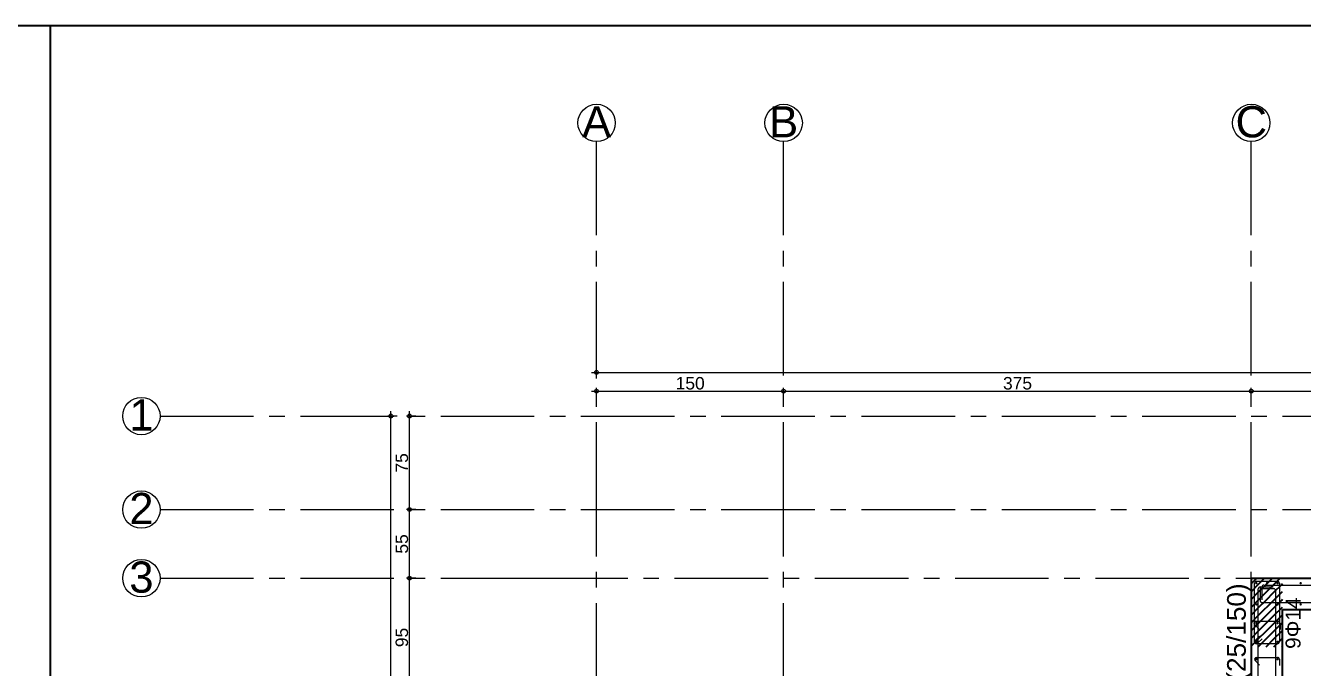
# Model space of a CAD drawing. Header units: millimetres. Extents: x 2232 to 85269, y -3593 to 5869.
# Drawn here: x 16158 to 17182, y 5353 to 5869 of the extents above; entities that cross this region are included whole.
import ezdxf

# ---------------------------------------------------------------- set-up
doc = ezdxf.new("R2010")
doc.units = ezdxf.units.MM
doc.linetypes.add('CENTER2', pattern=[112.5, 75, -12.5, 12.5, -12.5])
doc.linetypes.add('DASHDOT2', pattern=[12.7, 6.35, -3.175, 0, -3.175])
doc.layers.add('aks', color=251, linetype='DASHDOT2', lineweight=35)
for name, color, linetype in [('Donatı Yazısı', 7, 'Continuous'), ('Donatı Çizgisi', 7, 'Continuous'), ('Kolon', 7, 'Continuous'), ('Ölçülendirme', 7, 'Continuous')]:
    doc.layers.add(name, color=color, linetype=linetype)
doc.styles.add('arial_1_18', font='arial.ttf', dxfattribs={"height": 0.2})

# ---------------------------------------------------------------- blocks, each defined once
blk = doc.blocks.new('IDE912Entity7121')
at = {"layer": 'aks', "color": 250, "linetype": 'CENTER2', "lineweight": 5}
blk.add_lwpolyline([(144.4, 2610), (4054.4, 2610)], dxfattribs=at)
at = {"layer": 'aks', "color": 30, "linetype": 'Continuous', "lineweight": 5}
blk.add_circle((129.4, 2610), 15, dxfattribs=at)
at = {"layer": 'aks', "color": 1, "linetype": 'Continuous', "lineweight": 5, "style": 'arial_1_18'}
blk.add_text('1', height=25, dxfattribs=at).set_placement((119.7, 2598.4))
blk = doc.blocks.new('IDE912Entity7122')
at = {"layer": 'aks', "color": 250, "linetype": 'CENTER2', "lineweight": 5}
blk.add_lwpolyline([(144.4, 2535), (4054.4, 2535)], dxfattribs=at)
at = {"layer": 'aks', "color": 30, "linetype": 'Continuous', "lineweight": 5}
blk.add_circle((129.4, 2535), 15, dxfattribs=at)
at = {"layer": 'aks', "color": 1, "linetype": 'Continuous', "lineweight": 5, "style": 'arial_1_18'}
blk.add_text('2', height=25, dxfattribs=at).set_placement((119.7, 2523.4))
blk = doc.blocks.new('IDE912Entity7123')
at = {"layer": 'aks', "color": 250, "linetype": 'CENTER2', "lineweight": 5}
for points in [[(144.4, 2480), (444.4, 2480)], [(444.4, 2480), (3754.4, 2480)]]:
    blk.add_lwpolyline(points, dxfattribs=at)
at = {"layer": 'aks', "color": 30, "linetype": 'Continuous', "lineweight": 5}
blk.add_circle((129.4, 2480), 15, dxfattribs=at)
at = {"layer": 'aks', "color": 1, "linetype": 'Continuous', "lineweight": 5, "style": 'arial_1_18'}
blk.add_text('3', height=25, dxfattribs=at).set_placement((119.7, 2468.4))
blk = doc.blocks.new('IDE912Entity7147')
at = {"layer": 'aks', "color": 250, "linetype": 'CENTER2', "lineweight": 5}
for points in [[(644.4, 2530), (644.4, 2830)], [(644.4, 360), (644.4, 2530)]]:
    blk.add_lwpolyline(points, dxfattribs=at)
at = {"layer": 'aks', "color": 30, "linetype": 'Continuous', "lineweight": 5}
blk.add_circle((644.4, 2845), 15, dxfattribs=at)
at = {"layer": 'aks', "color": 1, "linetype": 'Continuous', "lineweight": 5, "style": 'arial_1_18'}
blk.add_text('B', height=25, dxfattribs=at).set_placement((632.8, 2833.4))
blk = doc.blocks.new('IDE912Entity7148')
at = {"layer": 'aks', "color": 250, "linetype": 'CENTER2', "lineweight": 5}
for points in [[(494.4, 2530), (494.4, 2830)], [(494.4, 360), (494.4, 2530)]]:
    blk.add_lwpolyline(points, dxfattribs=at)
at = {"layer": 'aks', "color": 30, "linetype": 'Continuous', "lineweight": 5}
blk.add_circle((494.4, 2845), 15, dxfattribs=at)
at = {"layer": 'aks', "color": 1, "linetype": 'Continuous', "lineweight": 5, "style": 'arial_1_18'}
blk.add_text('A', height=25, dxfattribs=at).set_placement((482.8, 2833.4))
blk = doc.blocks.new('IDE912Entity7157')
at = {"layer": 'aks', "color": 250, "linetype": 'CENTER2', "lineweight": 5}
for points in [[(1019.4, 2530), (1019.4, 2830)], [(1019.4, 360), (1019.4, 2530)]]:
    blk.add_lwpolyline(points, dxfattribs=at)
at = {"layer": 'aks', "color": 30, "linetype": 'Continuous', "lineweight": 5}
blk.add_circle((1019.4, 2845), 15, dxfattribs=at)
at = {"layer": 'aks', "color": 1, "linetype": 'Continuous', "lineweight": 5, "style": 'arial_1_18'}
blk.add_text('C', height=25, dxfattribs=at).set_placement((1006.8, 2833.4))
blk = doc.blocks.new('IDE912Entity7168')
at = {"layer": 'Ölçülendirme', "color": 5, "linetype": 'Continuous', "lineweight": 5}
for points in [[(329.4, 276), (329.4, 2614)], [(344.4, 276), (344.4, 2614)], [(334.4, 2610), (326.9, 2610)], [(349.4, 2610), (341.9, 2610)], [(349.4, 2535), (341.9, 2535)], [(349.4, 2480), (341.9, 2480)]]:
    blk.add_lwpolyline(points, dxfattribs=at)
for centre in [(329.4, 2610), (344.4, 2610), (344.4, 2535), (344.4, 2480)]:
    blk.add_circle(centre, 1.5, dxfattribs=at)
at = {"layer": 'Ölçülendirme', "color": 5, "linetype": 'Continuous', "lineweight": 5, "style": 'arial_1_18'}
for s, p in [('75', (343.2, 2564.7)), ('55', (343.2, 2499.7)), ('95', (343.2, 2424.7))]:
    blk.add_text(s, height=10, rotation=90, dxfattribs=at).set_placement(p)
blk = doc.blocks.new('IDE912Entity7169')
at = {"layer": 'Ölçülendirme', "color": 5, "linetype": 'Continuous', "lineweight": 5}
for points in [[(490.4, 2645), (3758.4, 2645)], [(494.4, 2640), (494.4, 2647.5)], [(490.4, 2630), (3758.4, 2630)], [(494.4, 2625), (494.4, 2632.5)], [(644.4, 2625), (644.4, 2632.5)], [(1019.4, 2625), (1019.4, 2632.5)]]:
    blk.add_lwpolyline(points, dxfattribs=at)
for centre in [(494.4, 2645), (494.4, 2630), (644.4, 2630), (1019.4, 2630)]:
    blk.add_circle(centre, 1.5, dxfattribs=at)
at = {"layer": 'Ölçülendirme', "color": 5, "linetype": 'Continuous', "lineweight": 5, "style": 'arial_1_18'}
for s, p in [('150', (557.8, 2631.3)), ('375', (820.3, 2631.3))]:
    blk.add_text(s, height=10, dxfattribs=at).set_placement(p)

msp = doc.modelspace()

# ---------------------------------------------------------------- hatches: boundary and pattern name
at = {"layer": 'Donatı Çizgisi', "linetype": 'Continuous', "lineweight": 5}
h = msp.add_hatch(color=5, dxfattribs=at)
edge = h.paths.add_edge_path(flags=0)
edge.add_arc((17144.7, 5421.7), 1, 0, 360)
h = msp.add_hatch(color=5, dxfattribs=at)
edge = h.paths.add_edge_path(flags=0)
edge.add_arc((17153.2, 5421.7), 1, 0, 360)
h = msp.add_hatch(color=5, dxfattribs=at)
edge = h.paths.add_edge_path(flags=0)
edge.add_arc((17161.7, 5421.7), 1, 0, 360)
h = msp.add_hatch(color=5, dxfattribs=at)
edge = h.paths.add_edge_path(flags=0)
edge.add_arc((17180.2, 5421.7), 1, 0, 360)
h = msp.add_hatch(color=5, dxfattribs=at)
edge = h.paths.add_edge_path(flags=0)
edge.add_arc((17144.7, 5404.7), 1, 0, 360)
h = msp.add_hatch(color=5, dxfattribs=at)
edge = h.paths.add_edge_path(flags=0)
edge.add_arc((17161.7, 5404.7), 1, 0, 360)
h = msp.add_hatch(color=5, dxfattribs=at)
edge = h.paths.add_edge_path(flags=0)
edge.add_arc((17180.2, 5404.7), 1, 0, 360)
h = msp.add_hatch(color=5, dxfattribs=at)
edge = h.paths.add_edge_path(flags=0)
edge.add_arc((17144.7, 5389.7), 1, 0, 360)
h = msp.add_hatch(color=5, dxfattribs=at)
edge = h.paths.add_edge_path(flags=0)
edge.add_arc((17161.7, 5389.7), 1, 0, 360)
h = msp.add_hatch(color=5, dxfattribs=at)
edge = h.paths.add_edge_path(flags=0)
edge.add_arc((17144.7, 5374.7), 1, 0, 360)
h = msp.add_hatch(color=5, dxfattribs=at)
edge = h.paths.add_edge_path(flags=0)
edge.add_arc((17161.7, 5374.7), 1, 0, 360)
h = msp.add_hatch(color=5, dxfattribs=at)
edge = h.paths.add_edge_path(flags=0)
edge.add_arc((17144.7, 5360.7), 1, 0, 360)
h = msp.add_hatch(color=5, dxfattribs=at)
edge = h.paths.add_edge_path(flags=0)
edge.add_arc((17161.7, 5360.7), 1, 0, 360)

# ---------------------------------------------------------------- linework, layer by layer
for p, q in [((3332.4, 5868.7), (79990.7, 5868.7)), ((16177.8, 1368.7), (16177.8, 5868.7))]:
    msp.add_line(p, q)
at = {"layer": 'Donatı Çizgisi', "color": 5, "linetype": 'Continuous', "lineweight": 5}
for points in [[(17143.2, 5374.7), (17143.2, 5421.7)], [(17144.7, 5423.2), (17161.7, 5423.2)], [(17163.2, 5421.7), (17163.2, 5374.7)], [(17143.6, 5375.8), (17147.1, 5379.3)], [(17161.7, 5373.2), (17144.7, 5373.2)], [(17149.3, 5377.2), (17145.7, 5373.7)]]:
    msp.add_lwpolyline(points, dxfattribs=at)
at = {"layer": 'Donatı Çizgisi', "color": 1, "linetype": 'Continuous', "lineweight": 5}
for points in [[(17146.2, 5284.2), (17146.2, 5417.2)], [(17147.7, 5418.7), (17158.1, 5418.7)], [(17147.7, 5418.1), (17147.7, 5407.7)], [(17158.7, 5417.2), (17148.3, 5417.2)], [(17149.2, 5408.3), (17149.2, 5418.7)], [(17150.7, 5420.2), (18067.2, 5420.2)], [(17160.2, 5282.7), (17160.2, 5415.7)], [(17149.2, 5406.2), (18065.7, 5406.2)], [(17144.2, 5391.2), (17162.2, 5391.2)], [(17146.6, 5385.1), (17143.1, 5388.7)], [(17163.7, 5389.7), (17163.7, 5384.7)], [(17147.1, 5356.1), (17143.6, 5359.7)], [(17144.7, 5362.2), (17161.7, 5362.2)], [(17163.2, 5360.7), (17163.2, 5355.7)]]:
    msp.add_lwpolyline(points, dxfattribs=at)
at = {"layer": 'Donatı Çizgisi', "color": 5, "linetype": 'Continuous', "lineweight": 5}
for centre, start, end in [((17144.7, 5421.7), 90, 180), ((17161.7, 5421.7), 0, 90), ((17144.7, 5374.7), 135, 270), ((17144.7, 5374.7), 180, 315), ((17161.7, 5374.7), 270, 0)]:
    msp.add_arc(centre, 1.5, start, end, dxfattribs=at)
at = {"layer": 'Donatı Çizgisi', "color": 1, "linetype": 'Continuous', "lineweight": 5}
for centre, start, end in [((17147.7, 5417.2), 90, 180), ((17150.7, 5418.7), 90, 180), ((17158.7, 5415.7), 0, 90), ((17149.2, 5407.7), 180, 270), ((17144.2, 5389.7), 90, 225), ((17162.2, 5389.7), 0, 90), ((17144.7, 5360.7), 90, 225), ((17161.7, 5360.7), 0, 90)]:
    msp.add_arc(centre, 1.5, start, end, dxfattribs=at)
at = {"layer": 'Kolon', "color": 251, "linetype": 'Continuous', "lineweight": -3}
for points in [[(17140.7, 5421.4), (17145, 5425.7)], [(17146.2, 5420.7), (17151.2, 5425.7)], [(17152.5, 5420.7), (17157.5, 5425.7)], [(17158.7, 5420.7), (17163.7, 5425.7)], [(17165, 5420.7), (17165.7, 5421.4)], [(17140.7, 5415.1), (17146.2, 5420.7)], [(17140.7, 5408.9), (17146.2, 5414.5)], [(17146.2, 5408.2), (17158.7, 5420.7)], [(17146.2, 5414.5), (17152.5, 5420.7)], [(17152.5, 5408.2), (17158.7, 5414.5)], [(17158.7, 5414.5), (17165, 5420.7)], [(17158.7, 5408.2), (17165.7, 5415.1)], [(17140.7, 5402.6), (17146.2, 5408.2)], [(17140.7, 5396.4), (17146.2, 5402)], [(17146.2, 5395.7), (17158.7, 5408.2)], [(17146.2, 5402), (17152.5, 5408.2)], [(17152.5, 5395.7), (17158.7, 5402)], [(17158.7, 5402), (17165, 5408.2)], [(17158.7, 5395.7), (17165.7, 5402.6)], [(17165, 5408.2), (17165.7, 5408.9)], [(17140.7, 5390.1), (17146.2, 5395.7)], [(17146.2, 5383.2), (17158.7, 5395.7)], [(17146.2, 5389.5), (17152.5, 5395.7)], [(17158.7, 5389.5), (17165, 5395.7)], [(17158.7, 5383.2), (17165.7, 5390.1)], [(17165, 5395.7), (17165.7, 5396.4)], [(17140.7, 5383.9), (17146.2, 5389.5)], [(17140.7, 5377.6), (17146.2, 5383.2)], [(17146.2, 5370.7), (17158.7, 5383.2)], [(17146.2, 5377), (17152.5, 5383.2)], [(17152.5, 5383.2), (17158.7, 5389.5)], [(17158.7, 5377), (17165, 5383.2)], [(17165, 5383.2), (17165.7, 5383.9)], [(17140.7, 5371.4), (17146.2, 5377)], [(17152.5, 5370.7), (17158.7, 5377)], [(17158.7, 5370.7), (17165.7, 5377.6)], [(17165, 5370.7), (17165.7, 5371.4)]]:
    msp.add_lwpolyline(points, dxfattribs=at)
at = {"layer": 'Kolon', "color": 33, "linetype": 'Continuous', "lineweight": -3}
for points in [[(17140.7, 5400.7), (17140.7, 5425.7)], [(17140.7, 5425.7), (17165.7, 5425.7)], [(17165.7, 5425.7), (17590.7, 5425.7)], [(17140.7, 5330.7), (17140.7, 5400.7)], [(17165.7, 5275.7), (17165.7, 5400.7)], [(17165.7, 5400.7), (17590.7, 5400.7)]]:
    msp.add_lwpolyline(points, dxfattribs=at)

# ---------------------------------------------------------------- block references
at = {"layer": 'aks'}
for name in ['IDE912Entity7148', 'IDE912Entity7147', 'IDE912Entity7157', 'IDE912Entity7121', 'IDE912Entity7122', 'IDE912Entity7123']:
    msp.add_blockref(name, (16121.2, 2945.7), dxfattribs=at)
at = {"layer": 'Ölçülendirme'}
for name in ['IDE912Entity7169', 'IDE912Entity7168']:
    msp.add_blockref(name, (16121.2, 2945.7), dxfattribs=at)

# ---------------------------------------------------------------- texts
at = {"layer": 'Donatı Yazısı', "color": 1, "linetype": 'Continuous', "lineweight": 5, "style": 'arial_1_18'}
msp.add_text('9Φ14', height=12, rotation=90, dxfattribs=at).set_placement((17180.1, 5369))
at = {"layer": 'Kolon', "color": 1, "linetype": 'Continuous', "lineweight": 5, "style": 'arial_1_18'}
msp.add_text('PB133 (25/150)', height=15, rotation=90, dxfattribs=at).set_placement((17136.2, 5274.8))

doc.saveas('drawing.dxf')
